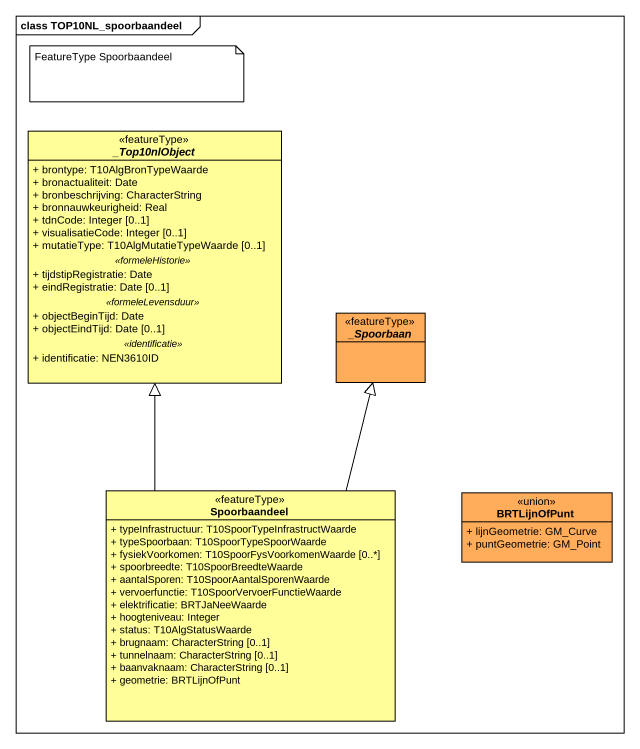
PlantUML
@startuml
mainframe class TOP10NL_spoorbaandeel
hide circle
hide empty members
skinparam classAttributeIconSize 0
abstract class "_Top10nlObject" as Top10nlObject <<featureType>> #FFFE99 {
  + brontype: T10AlgBronTypeWaarde
  + bronactualiteit: Date
  + bronbeschrijving: CharacterString
  + bronnauwkeurigheid: Real
  + tdnCode: Integer [0..1]
  + visualisatieCode: Integer [0..1]
  + mutatieType: T10AlgMutatieTypeWaarde [0..1]
  .. <<formeleHistorie>> ..
  + tijdstipRegistratie: Date
  + eindRegistratie: Date [0..1]
  .. <<formeleLevensduur>> ..
  + objectBeginTijd: Date
  + objectEindTijd: Date [0..1]
  .. <<identificatie>> ..
  + identificatie: NEN3610ID
}
abstract class "_Spoorbaan" as Spoorbaan <<featureType>> #FFAD5B
class Spoorbaandeel <<featureType>> #FFFE99 {
  + typeInfrastructuur: T10SpoorTypeInfrastructWaarde
  + typeSpoorbaan: T10SpoorTypeSpoorWaarde
  + fysiekVoorkomen: T10SpoorFysVoorkomenWaarde [0..*]
  + spoorbreedte: T10SpoorBreedteWaarde
  + aantalSporen: T10SpoorAantalSporenWaarde
  + vervoerfunctie: T10SpoorVervoerFunctieWaarde
  + elektrificatie: BRTJaNeeWaarde
  + hoogteniveau: Integer
  + status: T10AlgStatusWaarde
  + brugnaam: CharacterString [0..1]
  + tunnelnaam: CharacterString [0..1]
  + baanvaknaam: CharacterString [0..1]
  + geometrie: BRTLijnOfPunt
}
class BRTLijnOfPunt <<union>> #FFAD5B {
  + lijnGeometrie: GM_Curve
  + puntGeometrie: GM_Point
}
Spoorbaandeel -up-|> Top10nlObject
Spoorbaandeel -up-|> Spoorbaan
note as N1
  FeatureType Spoorbaandeel
end note
@enduml
